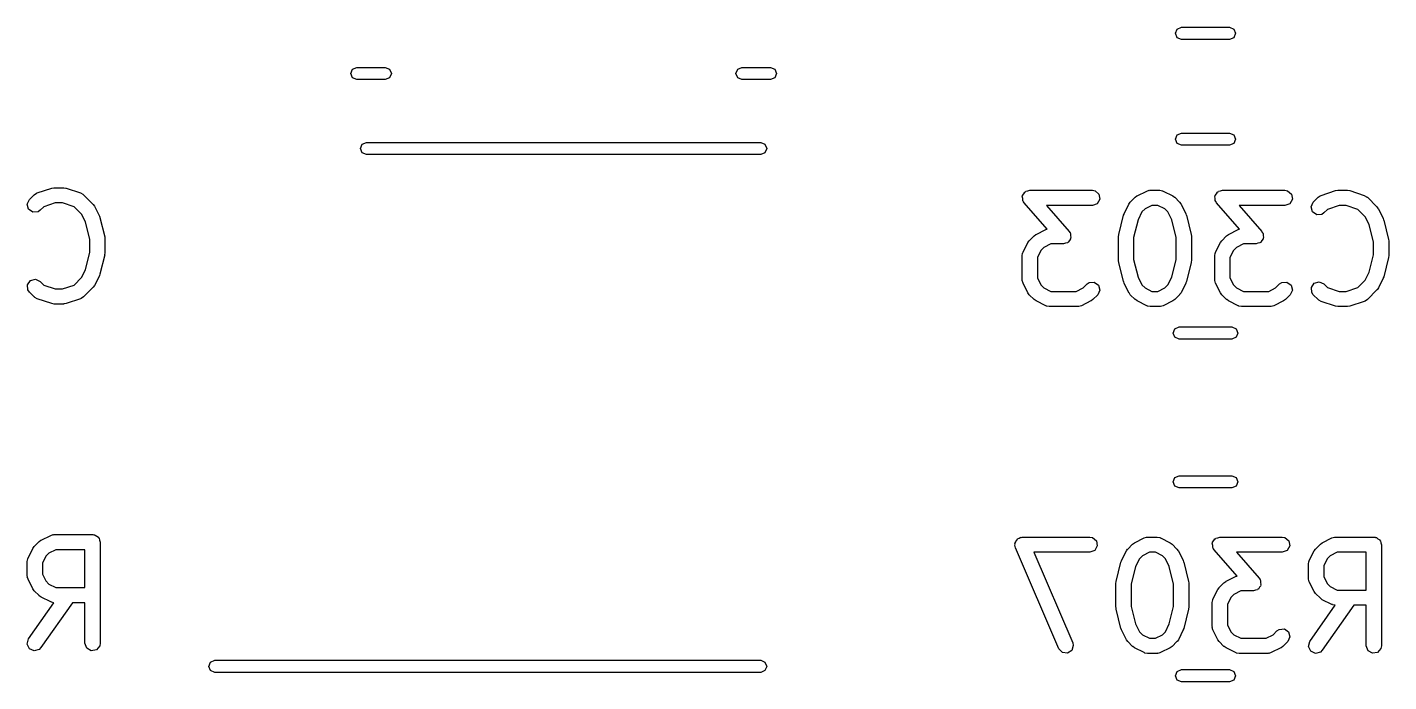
# Model space of a CAD drawing. Extents: x 109 to 192, y -153 to -42.
# Drawn here: x 174.53 to 188, y -118.28 to -111.81 of the extents above; entities that cross this region are included whole.
import ezdxf

# ---------------------------------------------------------------- set-up
doc = ezdxf.new("R2010")
doc.units = 0
doc.layers.add('BLACK', color=7, linetype='CONTINUOUS')

msp = doc.modelspace()

# ---------------------------------------------------------------- linework, layer by layer
at = {"layer": 'BLACK', "linetype": 'CONTINUOUS'}
for p, q in [((185.885, -111.872), (185.902, -111.83)), ((185.902, -111.915), (185.885, -111.872)), ((185.902, -111.83), (185.945, -111.812)), ((185.945, -111.932), (185.902, -111.915)), ((185.945, -111.812), (186.419, -111.812)), ((186.419, -111.812), (186.462, -111.83)), ((186.462, -111.915), (186.419, -111.932)), ((186.462, -111.83), (186.479, -111.872)), ((186.479, -111.872), (186.462, -111.915)), ((186.419, -111.932), (185.945, -111.932)), ((177.726, -112.27), (177.744, -112.228)), ((177.744, -112.312), (177.726, -112.27)), ((177.744, -112.228), (177.786, -112.21)), ((177.786, -112.33), (177.744, -112.312)), ((177.786, -112.21), (178.068, -112.21)), ((178.068, -112.33), (177.786, -112.33)), ((178.068, -112.21), (178.11, -112.228)), ((178.11, -112.312), (178.068, -112.33)), ((178.11, -112.228), (178.128, -112.27)), ((178.128, -112.27), (178.11, -112.312)), ((181.536, -112.27), (181.554, -112.228)), ((181.554, -112.312), (181.536, -112.27)), ((181.554, -112.228), (181.596, -112.21)), ((181.596, -112.33), (181.554, -112.312)), ((181.596, -112.21), (181.878, -112.21)), ((181.878, -112.33), (181.596, -112.33)), ((181.878, -112.21), (181.92, -112.228)), ((181.92, -112.312), (181.878, -112.33)), ((181.92, -112.228), (181.938, -112.27)), ((181.938, -112.27), (181.92, -112.312)), ((185.902, -112.875), (185.945, -112.858)), ((185.945, -112.858), (186.419, -112.858)), ((186.419, -112.858), (186.462, -112.875)), ((177.822, -113.01), (177.84, -112.968)), ((177.84, -112.968), (177.882, -112.95)), ((177.882, -112.95), (181.782, -112.95)), ((181.782, -112.95), (181.824, -112.968)), ((181.824, -112.968), (181.842, -113.01)), ((185.885, -112.917), (185.902, -112.875)), ((185.902, -112.96), (185.885, -112.917)), ((185.945, -112.977), (185.902, -112.96)), ((186.419, -112.977), (185.945, -112.977)), ((186.462, -112.96), (186.419, -112.977)), ((186.462, -112.875), (186.479, -112.917)), ((186.479, -112.917), (186.462, -112.96)), ((177.84, -113.052), (177.822, -113.01)), ((177.882, -113.07), (177.84, -113.052)), ((181.782, -113.07), (177.882, -113.07)), ((181.824, -113.052), (181.782, -113.07)), ((181.842, -113.01), (181.824, -113.052)), ((174.625, -113.449), (174.768, -113.402)), ((174.768, -113.402), (174.79, -113.399)), ((174.79, -113.399), (174.792, -113.398)), ((174.792, -113.398), (174.887, -113.398)), ((174.887, -113.398), (174.909, -113.402)), ((174.909, -113.402), (174.91, -113.402)), ((174.91, -113.402), (175.053, -113.449)), ((174.526, -113.562), (174.548, -113.515)), ((174.548, -113.515), (174.596, -113.468)), ((174.596, -113.468), (174.617, -113.453)), ((174.617, -113.453), (174.621, -113.452)), ((174.621, -113.452), (174.625, -113.449)), ((175.053, -113.449), (175.076, -113.462)), ((175.076, -113.462), (175.079, -113.466)), ((175.079, -113.466), (175.083, -113.468)), ((175.083, -113.468), (175.178, -113.563)), ((184.37, -113.485), (184.373, -113.48)), ((184.374, -113.505), (184.37, -113.485)), ((184.373, -113.474), (184.386, -113.458)), ((184.373, -113.48), (184.373, -113.474)), ((184.374, -113.525), (184.374, -113.505)), ((184.378, -113.533), (184.374, -113.525)), ((184.379, -113.536), (184.378, -113.533)), ((184.382, -113.538), (184.379, -113.536)), ((184.387, -113.548), (184.382, -113.538)), ((184.386, -113.458), (184.396, -113.441)), ((184.396, -113.441), (184.401, -113.439)), ((184.401, -113.439), (184.405, -113.434)), ((184.405, -113.434), (184.425, -113.43)), ((184.425, -113.43), (184.444, -113.423)), ((184.444, -113.423), (185.063, -113.423)), ((185.063, -113.423), (185.089, -113.428)), ((185.089, -113.428), (185.128, -113.461)), ((185.137, -113.511), (185.111, -113.556)), ((185.128, -113.461), (185.137, -113.511)), ((185.424, -113.56), (185.438, -113.542)), ((185.438, -113.541), (185.486, -113.493)), ((185.438, -113.542), (185.438, -113.541)), ((185.486, -113.493), (185.504, -113.48)), ((185.504, -113.48), (185.506, -113.479)), ((185.506, -113.479), (185.601, -113.431)), ((185.601, -113.431), (185.626, -113.424)), ((185.626, -113.424), (185.63, -113.425)), ((185.63, -113.425), (185.634, -113.423)), ((185.634, -113.423), (185.73, -113.423)), ((185.73, -113.423), (185.755, -113.428)), ((185.755, -113.428), (185.759, -113.431)), ((185.759, -113.431), (185.763, -113.431)), ((185.763, -113.431), (185.858, -113.479)), ((185.858, -113.479), (185.876, -113.492)), ((185.876, -113.492), (185.878, -113.493)), ((185.878, -113.493), (185.926, -113.541)), ((185.926, -113.541), (185.938, -113.559)), ((186.275, -113.485), (186.278, -113.48)), ((186.278, -113.505), (186.275, -113.485)), ((186.278, -113.474), (186.29, -113.458)), ((186.278, -113.48), (186.278, -113.474)), ((186.279, -113.525), (186.278, -113.505)), ((186.283, -113.533), (186.279, -113.525)), ((186.284, -113.536), (186.283, -113.533)), ((186.286, -113.538), (186.284, -113.536)), ((186.292, -113.548), (186.286, -113.538)), ((186.29, -113.458), (186.3, -113.441)), ((186.3, -113.441), (186.306, -113.439)), ((186.306, -113.439), (186.31, -113.434)), ((186.31, -113.434), (186.33, -113.43)), ((186.33, -113.43), (186.349, -113.423)), ((186.349, -113.423), (186.968, -113.423)), ((186.968, -113.423), (186.993, -113.428)), ((186.993, -113.428), (187.033, -113.461)), ((187.042, -113.511), (187.016, -113.556)), ((187.033, -113.461), (187.042, -113.511)), ((187.226, -113.587), (187.248, -113.541)), ((187.248, -113.541), (187.296, -113.493)), ((187.296, -113.493), (187.317, -113.478)), ((187.317, -113.478), (187.321, -113.478)), ((187.321, -113.478), (187.325, -113.475)), ((187.325, -113.475), (187.468, -113.427)), ((187.468, -113.427), (187.49, -113.424)), ((187.49, -113.424), (187.492, -113.423)), ((187.492, -113.423), (187.587, -113.423)), ((187.587, -113.423), (187.609, -113.427)), ((187.609, -113.427), (187.61, -113.427)), ((187.61, -113.427), (187.753, -113.475)), ((187.753, -113.475), (187.776, -113.487)), ((187.776, -113.487), (187.779, -113.491)), ((187.779, -113.491), (187.783, -113.493)), ((187.783, -113.493), (187.878, -113.588)), ((174.54, -113.611), (174.526, -113.562)), ((174.582, -113.641), (174.54, -113.611)), ((174.633, -113.636), (174.582, -113.641)), ((174.654, -113.621), (174.633, -113.636)), ((174.689, -113.586), (174.654, -113.621)), ((174.804, -113.548), (174.689, -113.586)), ((174.875, -113.548), (174.804, -113.548)), ((174.989, -113.586), (174.875, -113.548)), ((175.063, -113.66), (174.989, -113.586)), ((175.102, -113.737), (175.063, -113.66)), ((175.178, -113.563), (175.191, -113.581)), ((175.191, -113.581), (175.192, -113.582)), ((175.192, -113.582), (175.24, -113.678)), ((175.24, -113.678), (175.243, -113.69)), ((184.615, -113.808), (184.387, -113.548)), ((185.063, -113.573), (184.609, -113.573)), ((184.609, -113.573), (184.834, -113.83)), ((185.111, -113.556), (185.063, -113.573)), ((185.324, -113.861), (185.371, -113.671)), ((185.371, -113.671), (185.376, -113.659)), ((185.376, -113.659), (185.377, -113.655)), ((185.377, -113.655), (185.424, -113.56)), ((185.553, -113.638), (185.515, -113.715)), ((185.584, -113.608), (185.553, -113.638)), ((185.652, -113.573), (185.584, -113.608)), ((185.712, -113.573), (185.652, -113.573)), ((185.78, -113.608), (185.712, -113.573)), ((185.811, -113.638), (185.78, -113.608)), ((185.849, -113.715), (185.811, -113.638)), ((185.938, -113.559), (185.94, -113.56)), ((185.94, -113.56), (185.987, -113.655)), ((185.987, -113.655), (185.991, -113.668)), ((185.991, -113.668), (185.993, -113.671)), ((185.993, -113.671), (186.04, -113.861)), ((186.52, -113.808), (186.292, -113.548)), ((186.968, -113.573), (186.514, -113.573)), ((186.514, -113.573), (186.738, -113.83)), ((187.016, -113.556), (186.968, -113.573)), ((187.24, -113.637), (187.226, -113.587)), ((187.282, -113.666), (187.24, -113.637)), ((187.333, -113.662), (187.282, -113.666)), ((187.354, -113.647), (187.333, -113.662)), ((187.389, -113.612), (187.354, -113.647)), ((187.504, -113.573), (187.389, -113.612)), ((187.575, -113.573), (187.504, -113.573)), ((187.689, -113.612), (187.575, -113.573)), ((187.763, -113.686), (187.689, -113.612)), ((187.878, -113.588), (187.891, -113.607)), ((187.891, -113.607), (187.892, -113.608)), ((187.892, -113.608), (187.94, -113.703)), ((175.145, -113.911), (175.102, -113.737)), ((175.243, -113.69), (175.245, -113.693)), ((175.245, -113.693), (175.293, -113.883)), ((184.506, -113.86), (184.601, -113.812)), ((184.601, -113.812), (184.615, -113.808)), ((185.515, -113.715), (185.471, -113.889)), ((185.893, -113.889), (185.849, -113.715)), ((186.41, -113.86), (186.506, -113.812)), ((186.506, -113.812), (186.52, -113.808)), ((187.802, -113.763), (187.763, -113.686)), ((187.845, -113.936), (187.802, -113.763)), ((187.94, -113.703), (187.943, -113.715)), ((187.943, -113.715), (187.945, -113.718)), ((187.945, -113.718), (187.993, -113.909)), ((175.145, -114.035), (175.145, -113.911)), ((175.293, -113.883), (175.294, -113.898)), ((175.294, -113.898), (175.295, -113.902)), ((175.295, -113.902), (175.295, -114.044)), ((184.377, -114.036), (184.424, -113.941)), ((184.424, -113.941), (184.438, -113.923)), ((184.438, -113.922), (184.486, -113.874)), ((184.438, -113.923), (184.438, -113.922)), ((184.486, -113.874), (184.504, -113.861)), ((184.504, -113.861), (184.506, -113.86)), ((184.796, -113.947), (184.777, -113.954)), ((184.816, -113.943), (184.796, -113.947)), ((184.82, -113.939), (184.816, -113.943)), ((184.825, -113.937), (184.82, -113.939)), ((184.836, -113.919), (184.825, -113.937)), ((184.834, -113.83), (184.84, -113.84)), ((184.848, -113.904), (184.836, -113.919)), ((184.84, -113.84), (184.842, -113.842)), ((184.842, -113.842), (184.843, -113.845)), ((184.843, -113.845), (184.847, -113.852)), ((184.847, -113.852), (184.848, -113.872)), ((184.848, -113.872), (184.851, -113.892)), ((184.851, -113.892), (184.848, -113.898)), ((184.848, -113.898), (184.848, -113.904)), ((185.321, -113.879), (185.324, -113.865)), ((185.321, -114.117), (185.321, -113.879)), ((185.324, -113.865), (185.324, -113.861)), ((185.471, -113.889), (185.471, -114.108)), ((185.893, -114.108), (185.893, -113.889)), ((186.04, -113.861), (186.042, -113.876)), ((186.042, -113.876), (186.043, -113.879)), ((186.043, -113.879), (186.043, -114.117)), ((186.282, -114.036), (186.329, -113.941)), ((186.329, -113.941), (186.343, -113.923)), ((186.343, -113.922), (186.391, -113.874)), ((186.343, -113.923), (186.343, -113.922)), ((186.391, -113.874), (186.409, -113.861)), ((186.409, -113.861), (186.41, -113.86)), ((186.701, -113.947), (186.682, -113.954)), ((186.721, -113.943), (186.701, -113.947)), ((186.725, -113.939), (186.721, -113.943)), ((186.73, -113.937), (186.725, -113.939)), ((186.74, -113.919), (186.73, -113.937)), ((186.738, -113.83), (186.744, -113.84)), ((186.753, -113.904), (186.74, -113.919)), ((186.744, -113.84), (186.747, -113.842)), ((186.747, -113.842), (186.747, -113.845)), ((186.747, -113.845), (186.752, -113.852)), ((186.752, -113.852), (186.752, -113.872)), ((186.752, -113.872), (186.756, -113.892)), ((186.756, -113.892), (186.753, -113.898)), ((186.753, -113.898), (186.753, -113.904)), ((187.845, -114.061), (187.845, -113.936)), ((187.993, -113.909), (187.994, -113.924)), ((187.994, -113.924), (187.995, -113.927)), ((187.995, -113.927), (187.995, -114.07)), ((175.102, -114.209), (175.145, -114.035)), ((175.293, -114.063), (175.245, -114.253)), ((175.295, -114.044), (175.292, -114.059)), ((175.292, -114.059), (175.293, -114.063)), ((184.369, -114.07), (184.373, -114.044)), ((184.369, -114.308), (184.369, -114.07)), ((184.373, -114.044), (184.376, -114.041)), ((184.376, -114.041), (184.377, -114.036)), ((184.553, -114.019), (184.519, -114.088)), ((184.584, -113.989), (184.553, -114.019)), ((184.652, -113.954), (184.584, -113.989)), ((184.777, -113.954), (184.652, -113.954)), ((186.274, -114.07), (186.278, -114.044)), ((186.274, -114.308), (186.274, -114.07)), ((186.278, -114.044), (186.281, -114.041)), ((186.281, -114.041), (186.282, -114.036)), ((186.458, -114.019), (186.424, -114.088)), ((186.488, -113.989), (186.458, -114.019)), ((186.557, -113.954), (186.488, -113.989)), ((186.682, -113.954), (186.557, -113.954)), ((187.802, -114.234), (187.845, -114.061)), ((187.995, -114.07), (187.992, -114.085)), ((175.063, -114.286), (175.102, -114.209)), ((184.519, -114.088), (184.519, -114.29)), ((185.322, -114.121), (185.321, -114.117)), ((185.324, -114.136), (185.322, -114.121)), ((185.371, -114.326), (185.324, -114.136)), ((185.471, -114.108), (185.515, -114.282)), ((185.849, -114.282), (185.893, -114.108)), ((186.04, -114.136), (185.993, -114.326)), ((186.043, -114.117), (186.04, -114.132)), ((186.04, -114.132), (186.04, -114.136)), ((186.424, -114.088), (186.424, -114.29)), ((187.993, -114.088), (187.945, -114.278)), ((187.992, -114.085), (187.993, -114.088)), ((174.529, -114.358), (174.558, -114.316)), ((174.558, -114.316), (174.608, -114.303)), ((174.608, -114.303), (174.654, -114.325)), ((174.654, -114.325), (174.689, -114.36)), ((174.989, -114.36), (175.063, -114.286)), ((175.24, -114.268), (175.192, -114.364)), ((175.245, -114.253), (175.24, -114.265)), ((175.24, -114.265), (175.24, -114.268)), ((184.37, -114.312), (184.369, -114.308)), ((184.369, -114.316), (184.37, -114.312)), ((184.377, -114.341), (184.369, -114.316)), ((184.424, -114.437), (184.377, -114.341)), ((184.519, -114.29), (184.553, -114.359)), ((184.971, -114.389), (185.01, -114.35)), ((185.01, -114.35), (185.031, -114.335)), ((185.031, -114.335), (185.082, -114.331)), ((185.082, -114.331), (185.124, -114.36)), ((185.373, -114.329), (185.371, -114.326)), ((185.377, -114.341), (185.373, -114.329)), ((185.424, -114.437), (185.377, -114.341)), ((185.515, -114.282), (185.553, -114.359)), ((185.811, -114.359), (185.849, -114.282)), ((185.987, -114.341), (185.94, -114.437)), ((185.988, -114.338), (185.987, -114.341)), ((185.993, -114.326), (185.988, -114.338)), ((186.275, -114.312), (186.274, -114.308)), ((186.274, -114.316), (186.275, -114.312)), ((186.282, -114.341), (186.274, -114.316)), ((186.329, -114.437), (186.282, -114.341)), ((186.424, -114.29), (186.458, -114.359)), ((186.876, -114.389), (186.915, -114.35)), ((186.915, -114.35), (186.936, -114.335)), ((186.936, -114.335), (186.987, -114.331)), ((186.987, -114.331), (187.029, -114.36)), ((187.229, -114.384), (187.258, -114.342)), ((187.258, -114.342), (187.308, -114.328)), ((187.308, -114.328), (187.354, -114.35)), ((187.354, -114.35), (187.389, -114.385)), ((187.689, -114.385), (187.763, -114.311)), ((187.763, -114.311), (187.802, -114.234)), ((187.94, -114.294), (187.892, -114.389)), ((187.945, -114.278), (187.94, -114.29)), ((187.94, -114.29), (187.94, -114.294)), ((174.533, -114.409), (174.529, -114.358)), ((174.548, -114.431), (174.533, -114.409)), ((174.596, -114.478), (174.548, -114.431)), ((174.6, -114.48), (174.596, -114.478)), ((174.602, -114.484), (174.6, -114.48)), ((174.625, -114.497), (174.602, -114.484)), ((174.689, -114.36), (174.804, -114.398)), ((174.804, -114.398), (174.875, -114.398)), ((174.875, -114.398), (174.989, -114.36)), ((175.083, -114.478), (175.061, -114.493)), ((175.178, -114.383), (175.083, -114.478)), ((175.179, -114.382), (175.178, -114.383)), ((175.192, -114.364), (175.179, -114.382)), ((184.426, -114.438), (184.424, -114.437)), ((184.438, -114.456), (184.426, -114.438)), ((184.486, -114.504), (184.438, -114.456)), ((184.553, -114.359), (184.584, -114.389)), ((184.584, -114.389), (184.652, -114.423)), ((184.652, -114.423), (184.902, -114.423)), ((184.902, -114.423), (184.971, -114.389)), ((185.116, -114.456), (185.068, -114.504)), ((185.138, -114.41), (185.116, -114.456)), ((185.124, -114.36), (185.138, -114.41)), ((185.426, -114.438), (185.424, -114.437)), ((185.438, -114.456), (185.426, -114.438)), ((185.486, -114.504), (185.438, -114.456)), ((185.553, -114.359), (185.584, -114.389)), ((185.584, -114.389), (185.652, -114.423)), ((185.652, -114.423), (185.712, -114.423)), ((185.712, -114.423), (185.78, -114.389)), ((185.78, -114.389), (185.811, -114.359)), ((185.926, -114.456), (185.878, -114.504)), ((185.94, -114.437), (185.926, -114.455)), ((185.926, -114.455), (185.926, -114.456)), ((186.33, -114.438), (186.329, -114.437)), ((186.343, -114.456), (186.33, -114.438)), ((186.391, -114.504), (186.343, -114.456)), ((186.458, -114.359), (186.488, -114.389)), ((186.488, -114.389), (186.557, -114.423)), ((186.557, -114.423), (186.807, -114.423)), ((186.807, -114.423), (186.876, -114.389)), ((187.021, -114.456), (186.973, -114.504)), ((187.042, -114.41), (187.021, -114.456)), ((187.029, -114.36), (187.042, -114.41)), ((187.233, -114.435), (187.229, -114.384)), ((187.248, -114.456), (187.233, -114.435)), ((187.296, -114.504), (187.248, -114.456)), ((187.389, -114.385), (187.504, -114.423)), ((187.504, -114.423), (187.575, -114.423)), ((187.575, -114.423), (187.689, -114.385)), ((187.878, -114.409), (187.783, -114.504)), ((187.879, -114.407), (187.878, -114.409)), ((187.892, -114.389), (187.879, -114.407)), ((174.768, -114.544), (174.625, -114.497)), ((174.769, -114.544), (174.768, -114.544)), ((174.792, -114.548), (174.769, -114.544)), ((174.887, -114.548), (174.792, -114.548)), ((174.888, -114.547), (174.887, -114.548)), ((174.91, -114.544), (174.888, -114.547)), ((175.053, -114.497), (174.91, -114.544)), ((175.057, -114.494), (175.053, -114.497)), ((175.061, -114.493), (175.057, -114.494)), ((184.488, -114.504), (184.486, -114.504)), ((184.506, -114.518), (184.488, -114.504)), ((184.601, -114.565), (184.506, -114.518)), ((184.605, -114.566), (184.601, -114.565)), ((184.609, -114.569), (184.605, -114.566)), ((184.634, -114.573), (184.609, -114.569)), ((184.92, -114.573), (184.634, -114.573)), ((184.924, -114.572), (184.92, -114.573)), ((184.929, -114.573), (184.924, -114.572)), ((184.954, -114.565), (184.929, -114.573)), ((185.049, -114.518), (184.954, -114.565)), ((185.05, -114.517), (185.049, -114.518)), ((185.068, -114.504), (185.05, -114.517)), ((185.488, -114.504), (185.486, -114.504)), ((185.506, -114.518), (185.488, -114.504)), ((185.601, -114.565), (185.506, -114.518)), ((185.605, -114.566), (185.601, -114.565)), ((185.609, -114.569), (185.605, -114.566)), ((185.634, -114.573), (185.609, -114.569)), ((185.73, -114.573), (185.634, -114.573)), ((185.734, -114.572), (185.73, -114.573)), ((185.738, -114.573), (185.734, -114.572)), ((185.763, -114.565), (185.738, -114.573)), ((185.858, -114.518), (185.763, -114.565)), ((185.86, -114.517), (185.858, -114.518)), ((185.878, -114.504), (185.86, -114.517)), ((186.392, -114.504), (186.391, -114.504)), ((186.41, -114.518), (186.392, -114.504)), ((186.506, -114.565), (186.41, -114.518)), ((186.51, -114.566), (186.506, -114.565)), ((186.513, -114.569), (186.51, -114.566)), ((186.539, -114.573), (186.513, -114.569)), ((186.825, -114.573), (186.539, -114.573)), ((186.829, -114.572), (186.825, -114.573)), ((186.833, -114.573), (186.829, -114.572)), ((186.858, -114.565), (186.833, -114.573)), ((186.954, -114.518), (186.858, -114.565)), ((186.955, -114.517), (186.954, -114.518)), ((186.973, -114.504), (186.955, -114.517)), ((187.3, -114.506), (187.296, -114.504)), ((187.302, -114.51), (187.3, -114.506)), ((187.325, -114.522), (187.302, -114.51)), ((187.468, -114.57), (187.325, -114.522)), ((187.469, -114.569), (187.468, -114.57)), ((187.492, -114.573), (187.469, -114.569)), ((187.587, -114.573), (187.492, -114.573)), ((187.588, -114.573), (187.587, -114.573)), ((187.61, -114.57), (187.588, -114.573)), ((187.753, -114.522), (187.61, -114.57)), ((187.757, -114.519), (187.753, -114.522)), ((187.761, -114.519), (187.757, -114.519)), ((187.783, -114.504), (187.761, -114.519)), ((185.861, -114.835), (185.878, -114.793)), ((185.878, -114.877), (185.861, -114.835)), ((185.878, -114.793), (185.921, -114.775)), ((185.921, -114.895), (185.878, -114.877)), ((185.921, -114.775), (186.443, -114.775)), ((186.443, -114.775), (186.486, -114.793)), ((186.486, -114.877), (186.443, -114.895)), ((186.486, -114.793), (186.503, -114.835)), ((186.503, -114.835), (186.486, -114.877)), ((186.443, -114.895), (185.921, -114.895)), ((185.861, -116.305), (185.878, -116.263)), ((185.878, -116.347), (185.861, -116.305)), ((185.878, -116.263), (185.921, -116.245)), ((185.921, -116.365), (185.878, -116.347)), ((185.921, -116.245), (186.443, -116.245)), ((186.443, -116.365), (185.921, -116.365)), ((186.443, -116.245), (186.486, -116.263)), ((186.486, -116.347), (186.443, -116.365)), ((186.486, -116.263), (186.503, -116.305)), ((186.503, -116.305), (186.486, -116.347)), ((174.596, -116.944), (174.643, -116.897)), ((174.643, -116.897), (174.662, -116.884)), ((174.662, -116.884), (174.663, -116.883)), ((174.663, -116.883), (174.758, -116.835)), ((174.758, -116.835), (174.783, -116.827)), ((174.783, -116.827), (174.787, -116.829)), ((174.787, -116.829), (174.792, -116.827)), ((174.792, -116.827), (175.172, -116.827)), ((175.172, -116.827), (175.182, -116.829)), ((175.182, -116.829), (175.185, -116.828)), ((175.185, -116.828), (175.188, -116.83)), ((175.188, -116.83), (175.198, -116.832)), ((175.198, -116.832), (175.213, -116.844)), ((175.213, -116.844), (175.23, -116.854)), ((175.23, -116.854), (175.232, -116.86)), ((175.232, -116.86), (175.237, -116.864)), ((175.237, -116.864), (175.241, -116.884)), ((175.241, -116.884), (175.247, -116.902)), ((175.247, -116.902), (175.247, -117.902)), ((184.297, -116.914), (184.306, -116.899)), ((184.306, -116.899), (184.311, -116.882)), ((184.311, -116.882), (184.318, -116.878)), ((184.318, -116.878), (184.323, -116.87)), ((184.323, -116.87), (184.339, -116.864)), ((184.339, -116.864), (184.354, -116.854)), ((184.354, -116.854), (184.363, -116.855)), ((184.363, -116.855), (184.371, -116.852)), ((184.371, -116.852), (185.038, -116.852)), ((185.038, -116.852), (185.063, -116.857)), ((185.063, -116.857), (185.103, -116.89)), ((185.103, -116.89), (185.111, -116.94)), ((185.461, -116.922), (185.479, -116.909)), ((185.479, -116.909), (185.48, -116.908)), ((185.48, -116.908), (185.575, -116.86)), ((185.575, -116.86), (185.6, -116.853)), ((185.6, -116.853), (185.605, -116.854)), ((185.605, -116.854), (185.609, -116.852)), ((185.609, -116.852), (185.704, -116.852)), ((185.704, -116.852), (185.73, -116.857)), ((185.73, -116.857), (185.733, -116.86)), ((185.733, -116.86), (185.738, -116.86)), ((185.738, -116.86), (185.833, -116.908)), ((185.833, -116.908), (185.851, -116.921)), ((186.249, -116.914), (186.252, -116.909)), ((186.252, -116.903), (186.265, -116.887)), ((186.252, -116.909), (186.252, -116.903)), ((186.265, -116.887), (186.275, -116.87)), ((186.275, -116.87), (186.281, -116.868)), ((186.281, -116.868), (186.284, -116.863)), ((186.284, -116.863), (186.304, -116.859)), ((186.304, -116.859), (186.323, -116.852)), ((186.323, -116.852), (186.942, -116.852)), ((186.942, -116.852), (186.968, -116.857)), ((186.968, -116.857), (187.007, -116.89)), ((187.007, -116.89), (187.016, -116.94)), ((187.318, -116.922), (187.336, -116.909)), ((187.336, -116.909), (187.337, -116.908)), ((187.337, -116.908), (187.433, -116.86)), ((187.433, -116.86), (187.458, -116.853)), ((187.458, -116.853), (187.462, -116.854)), ((187.462, -116.854), (187.466, -116.852)), ((187.466, -116.852), (187.847, -116.852)), ((187.847, -116.852), (187.857, -116.854)), ((187.857, -116.854), (187.86, -116.854)), ((187.86, -116.854), (187.863, -116.855)), ((187.863, -116.855), (187.873, -116.857)), ((187.873, -116.857), (187.888, -116.869)), ((187.888, -116.869), (187.905, -116.879)), ((187.905, -116.879), (187.907, -116.886)), ((187.907, -116.886), (187.912, -116.89)), ((187.912, -116.89), (187.915, -116.909)), ((187.915, -116.909), (187.922, -116.927)), ((174.534, -117.059), (174.582, -116.964)), ((174.582, -116.964), (174.595, -116.946)), ((174.595, -116.946), (174.596, -116.944)), ((174.71, -117.042), (174.676, -117.11)), ((174.741, -117.011), (174.71, -117.042)), ((174.809, -116.977), (174.741, -117.011)), ((175.097, -116.977), (174.809, -116.977)), ((175.097, -117.351), (175.097, -116.977)), ((184.296, -116.932), (184.299, -116.923)), ((184.302, -116.957), (184.296, -116.932)), ((184.299, -116.923), (184.297, -116.914)), ((184.731, -117.957), (184.302, -116.957)), ((185.038, -117.002), (184.485, -117.002)), ((184.485, -117.002), (184.868, -117.898)), ((185.086, -116.985), (185.038, -117.002)), ((185.111, -116.94), (185.086, -116.985)), ((185.351, -117.084), (185.399, -116.989)), ((185.399, -116.989), (185.412, -116.971)), ((185.412, -116.971), (185.413, -116.97)), ((185.413, -116.97), (185.461, -116.922)), ((185.558, -117.037), (185.528, -117.067)), ((185.627, -117.002), (185.558, -117.037)), ((185.687, -117.002), (185.627, -117.002)), ((185.755, -117.037), (185.687, -117.002)), ((185.785, -117.067), (185.755, -117.037)), ((185.851, -116.921), (185.852, -116.922)), ((185.852, -116.922), (185.9, -116.97)), ((185.9, -116.97), (185.913, -116.988)), ((185.913, -116.988), (185.914, -116.989)), ((185.914, -116.989), (185.962, -117.084)), ((186.253, -116.934), (186.249, -116.914)), ((186.253, -116.954), (186.253, -116.934)), ((186.258, -116.962), (186.253, -116.954)), ((186.258, -116.965), (186.258, -116.962)), ((186.261, -116.967), (186.258, -116.965)), ((186.267, -116.977), (186.261, -116.967)), ((186.495, -117.237), (186.267, -116.977)), ((186.942, -117.002), (186.489, -117.002)), ((186.489, -117.002), (186.713, -117.259)), ((186.991, -116.985), (186.942, -117.002)), ((187.016, -116.94), (186.991, -116.985)), ((187.209, -117.084), (187.256, -116.989)), ((187.256, -116.989), (187.27, -116.971)), ((187.27, -116.97), (187.318, -116.922)), ((187.27, -116.971), (187.27, -116.97)), ((187.415, -117.037), (187.385, -117.067)), ((187.484, -117.002), (187.415, -117.037)), ((187.772, -117.002), (187.484, -117.002)), ((187.772, -117.376), (187.772, -117.002)), ((187.922, -116.927), (187.922, -117.927)), ((174.526, -117.092), (174.531, -117.067)), ((174.526, -117.235), (174.526, -117.092)), ((174.531, -117.067), (174.533, -117.063)), ((174.533, -117.063), (174.534, -117.059)), ((174.676, -117.11), (174.676, -117.218)), ((185.298, -117.29), (185.346, -117.1)), ((185.346, -117.1), (185.351, -117.088)), ((185.351, -117.088), (185.351, -117.084)), ((185.489, -117.144), (185.446, -117.318)), ((185.528, -117.067), (185.489, -117.144)), ((185.824, -117.144), (185.785, -117.067)), ((185.867, -117.318), (185.824, -117.144)), ((185.962, -117.084), (185.965, -117.097)), ((185.965, -117.097), (185.967, -117.1)), ((185.967, -117.1), (186.015, -117.29)), ((187.201, -117.118), (187.205, -117.092)), ((187.201, -117.261), (187.201, -117.118)), ((187.205, -117.092), (187.208, -117.089)), ((187.208, -117.089), (187.209, -117.084)), ((187.385, -117.067), (187.351, -117.136)), ((187.351, -117.136), (187.351, -117.243)), ((174.528, -117.24), (174.526, -117.235)), ((174.527, -117.244), (174.528, -117.24)), ((174.534, -117.269), (174.527, -117.244)), ((174.582, -117.364), (174.534, -117.269)), ((174.676, -117.218), (174.71, -117.286)), ((174.71, -117.286), (174.741, -117.317)), ((185.296, -117.308), (185.298, -117.294)), ((185.296, -117.546), (185.296, -117.308)), ((185.298, -117.294), (185.298, -117.29)), ((186.015, -117.29), (186.016, -117.305)), ((186.016, -117.305), (186.017, -117.308)), ((186.017, -117.308), (186.017, -117.546)), ((186.318, -117.351), (186.365, -117.303)), ((186.365, -117.303), (186.384, -117.29)), ((186.384, -117.29), (186.385, -117.289)), ((186.385, -117.289), (186.48, -117.241)), ((186.48, -117.241), (186.495, -117.237)), ((186.713, -117.259), (186.719, -117.269)), ((186.719, -117.269), (186.722, -117.271)), ((186.722, -117.271), (186.722, -117.274)), ((186.722, -117.274), (186.727, -117.281)), ((186.727, -117.281), (186.727, -117.301)), ((186.727, -117.301), (186.73, -117.321)), ((187.202, -117.265), (187.201, -117.261)), ((187.201, -117.269), (187.202, -117.265)), ((187.209, -117.294), (187.201, -117.269)), ((187.256, -117.389), (187.209, -117.294)), ((187.351, -117.243), (187.385, -117.312)), ((187.385, -117.312), (187.415, -117.342)), ((174.583, -117.365), (174.582, -117.364)), ((174.596, -117.384), (174.583, -117.365)), ((174.643, -117.431), (174.596, -117.384)), ((174.645, -117.432), (174.643, -117.431)), ((174.663, -117.445), (174.645, -117.432)), ((174.758, -117.493), (174.663, -117.445)), ((174.741, -117.317), (174.809, -117.351)), ((174.809, -117.351), (175.097, -117.351)), ((185.446, -117.318), (185.446, -117.537)), ((185.867, -117.537), (185.867, -117.318)), ((186.256, -117.465), (186.304, -117.37)), ((186.304, -117.37), (186.317, -117.352)), ((186.317, -117.352), (186.318, -117.351)), ((186.433, -117.448), (186.398, -117.517)), ((186.463, -117.418), (186.433, -117.448)), ((186.531, -117.383), (186.463, -117.418)), ((186.657, -117.383), (186.531, -117.383)), ((186.676, -117.376), (186.657, -117.383)), ((186.695, -117.372), (186.676, -117.376)), ((186.699, -117.368), (186.695, -117.372)), ((186.705, -117.366), (186.699, -117.368)), ((186.715, -117.348), (186.705, -117.366)), ((186.728, -117.333), (186.715, -117.348)), ((186.73, -117.321), (186.727, -117.327)), ((186.727, -117.327), (186.728, -117.333)), ((187.257, -117.391), (187.256, -117.389)), ((187.27, -117.409), (187.257, -117.391)), ((187.318, -117.457), (187.27, -117.409)), ((187.415, -117.342), (187.484, -117.376)), ((187.484, -117.376), (187.772, -117.376)), ((174.54, -117.859), (174.79, -117.501)), ((174.973, -117.501), (174.662, -117.945)), ((174.762, -117.493), (174.758, -117.493)), ((174.766, -117.496), (174.762, -117.493)), ((174.79, -117.501), (174.766, -117.496)), ((175.097, -117.501), (174.973, -117.501)), ((175.097, -117.902), (175.097, -117.501)), ((185.297, -117.55), (185.296, -117.546)), ((185.298, -117.565), (185.297, -117.55)), ((185.346, -117.755), (185.298, -117.565)), ((185.446, -117.537), (185.489, -117.711)), ((185.824, -117.711), (185.867, -117.537)), ((186.015, -117.565), (185.967, -117.755)), ((186.017, -117.546), (186.015, -117.561)), ((186.015, -117.561), (186.015, -117.565)), ((186.248, -117.499), (186.253, -117.473)), ((186.248, -117.737), (186.248, -117.499)), ((186.253, -117.473), (186.256, -117.47)), ((186.256, -117.47), (186.256, -117.465)), ((186.398, -117.517), (186.398, -117.719)), ((187.214, -117.884), (187.465, -117.526)), ((187.319, -117.457), (187.318, -117.457)), ((187.337, -117.471), (187.319, -117.457)), ((187.433, -117.518), (187.337, -117.471)), ((187.648, -117.526), (187.337, -117.97)), ((187.437, -117.519), (187.433, -117.518)), ((187.44, -117.522), (187.437, -117.519)), ((187.465, -117.526), (187.44, -117.522)), ((187.772, -117.526), (187.648, -117.526)), ((187.772, -117.927), (187.772, -117.526)), ((185.489, -117.711), (185.528, -117.788)), ((185.785, -117.788), (185.824, -117.711)), ((186.398, -117.719), (186.433, -117.788)), ((185.348, -117.758), (185.346, -117.755)), ((185.351, -117.77), (185.348, -117.758)), ((185.399, -117.866), (185.351, -117.77)), ((185.528, -117.788), (185.558, -117.818)), ((185.558, -117.818), (185.627, -117.852)), ((185.627, -117.852), (185.687, -117.852)), ((185.687, -117.852), (185.755, -117.818)), ((185.755, -117.818), (185.785, -117.788)), ((185.962, -117.77), (185.914, -117.866)), ((185.967, -117.755), (185.962, -117.767)), ((185.962, -117.767), (185.962, -117.77)), ((186.25, -117.741), (186.248, -117.737)), ((186.249, -117.745), (186.25, -117.741)), ((186.256, -117.77), (186.249, -117.745)), ((186.304, -117.866), (186.256, -117.77)), ((186.433, -117.788), (186.463, -117.818)), ((186.463, -117.818), (186.531, -117.852)), ((186.531, -117.852), (186.782, -117.852)), ((186.782, -117.852), (186.85, -117.818)), ((186.85, -117.818), (186.889, -117.779)), ((186.889, -117.779), (186.911, -117.764)), ((186.911, -117.764), (186.962, -117.76)), ((186.962, -117.76), (187.004, -117.789)), ((187.017, -117.839), (186.995, -117.885)), ((187.004, -117.789), (187.017, -117.839)), ((174.526, -117.909), (174.54, -117.859)), ((174.548, -117.955), (174.526, -117.909)), ((174.595, -117.977), (174.548, -117.955)), ((174.644, -117.963), (174.595, -117.977)), ((174.662, -117.945), (174.644, -117.963)), ((175.115, -117.95), (175.097, -117.902)), ((175.159, -117.976), (175.115, -117.95)), ((175.21, -117.967), (175.159, -117.976)), ((175.243, -117.928), (175.21, -117.967)), ((175.247, -117.902), (175.243, -117.928)), ((184.766, -117.994), (184.731, -117.957)), ((184.86, -117.972), (184.817, -118)), ((184.874, -117.923), (184.86, -117.972)), ((184.868, -117.898), (184.874, -117.923)), ((185.4, -117.867), (185.399, -117.866)), ((185.413, -117.885), (185.4, -117.867)), ((185.461, -117.933), (185.413, -117.885)), ((185.462, -117.933), (185.461, -117.933)), ((185.48, -117.947), (185.462, -117.933)), ((185.575, -117.994), (185.48, -117.947)), ((185.833, -117.947), (185.738, -117.994)), ((185.834, -117.946), (185.833, -117.947)), ((185.852, -117.933), (185.834, -117.946)), ((185.9, -117.885), (185.852, -117.933)), ((185.901, -117.884), (185.9, -117.885)), ((185.914, -117.866), (185.901, -117.884)), ((186.305, -117.867), (186.304, -117.866)), ((186.318, -117.885), (186.305, -117.867)), ((186.365, -117.933), (186.318, -117.885)), ((186.367, -117.933), (186.365, -117.933)), ((186.385, -117.947), (186.367, -117.933)), ((186.48, -117.994), (186.385, -117.947)), ((186.928, -117.947), (186.833, -117.994)), ((186.929, -117.946), (186.928, -117.947)), ((186.948, -117.933), (186.929, -117.946)), ((186.995, -117.885), (186.948, -117.933)), ((187.201, -117.934), (187.214, -117.884)), ((187.223, -117.98), (187.201, -117.934)), ((187.269, -118.002), (187.223, -117.98)), ((187.337, -117.97), (187.319, -117.989)), ((187.79, -117.976), (187.772, -117.927)), ((187.834, -118.001), (187.79, -117.976)), ((187.918, -117.953), (187.885, -117.992)), ((187.922, -117.927), (187.918, -117.953)), ((176.322, -118.13), (176.34, -118.088)), ((176.34, -118.088), (176.382, -118.07)), ((176.382, -118.07), (181.782, -118.07)), ((181.782, -118.07), (181.824, -118.088)), ((181.824, -118.088), (181.842, -118.13)), ((184.817, -118), (184.766, -117.994)), ((185.58, -117.995), (185.575, -117.994)), ((185.583, -117.998), (185.58, -117.995)), ((185.609, -118.002), (185.583, -117.998)), ((185.704, -118.002), (185.609, -118.002)), ((185.708, -118.001), (185.704, -118.002)), ((185.713, -118.002), (185.708, -118.001)), ((185.738, -117.994), (185.713, -118.002)), ((186.485, -117.995), (186.48, -117.994)), ((186.488, -117.998), (186.485, -117.995)), ((186.514, -118.002), (186.488, -117.998)), ((186.799, -118.002), (186.514, -118.002)), ((186.804, -118.001), (186.799, -118.002)), ((186.808, -118.002), (186.804, -118.001)), ((186.833, -117.994), (186.808, -118.002)), ((187.319, -117.989), (187.269, -118.002)), ((187.885, -117.992), (187.834, -118.001)), ((176.34, -118.172), (176.322, -118.13)), ((176.382, -118.19), (176.34, -118.172)), ((181.782, -118.19), (176.382, -118.19)), ((181.824, -118.172), (181.782, -118.19)), ((181.842, -118.13), (181.824, -118.172)), ((185.885, -118.222), (185.902, -118.18)), ((185.902, -118.265), (185.885, -118.222)), ((185.902, -118.18), (185.945, -118.162)), ((185.945, -118.162), (186.419, -118.162)), ((186.419, -118.162), (186.462, -118.18)), ((186.462, -118.18), (186.479, -118.222)), ((186.479, -118.222), (186.462, -118.265)), ((185.945, -118.282), (185.902, -118.265)), ((186.419, -118.282), (185.945, -118.282)), ((186.462, -118.265), (186.419, -118.282))]:
    msp.add_line(p, q, dxfattribs=at)

doc.saveas('drawing.dxf')
